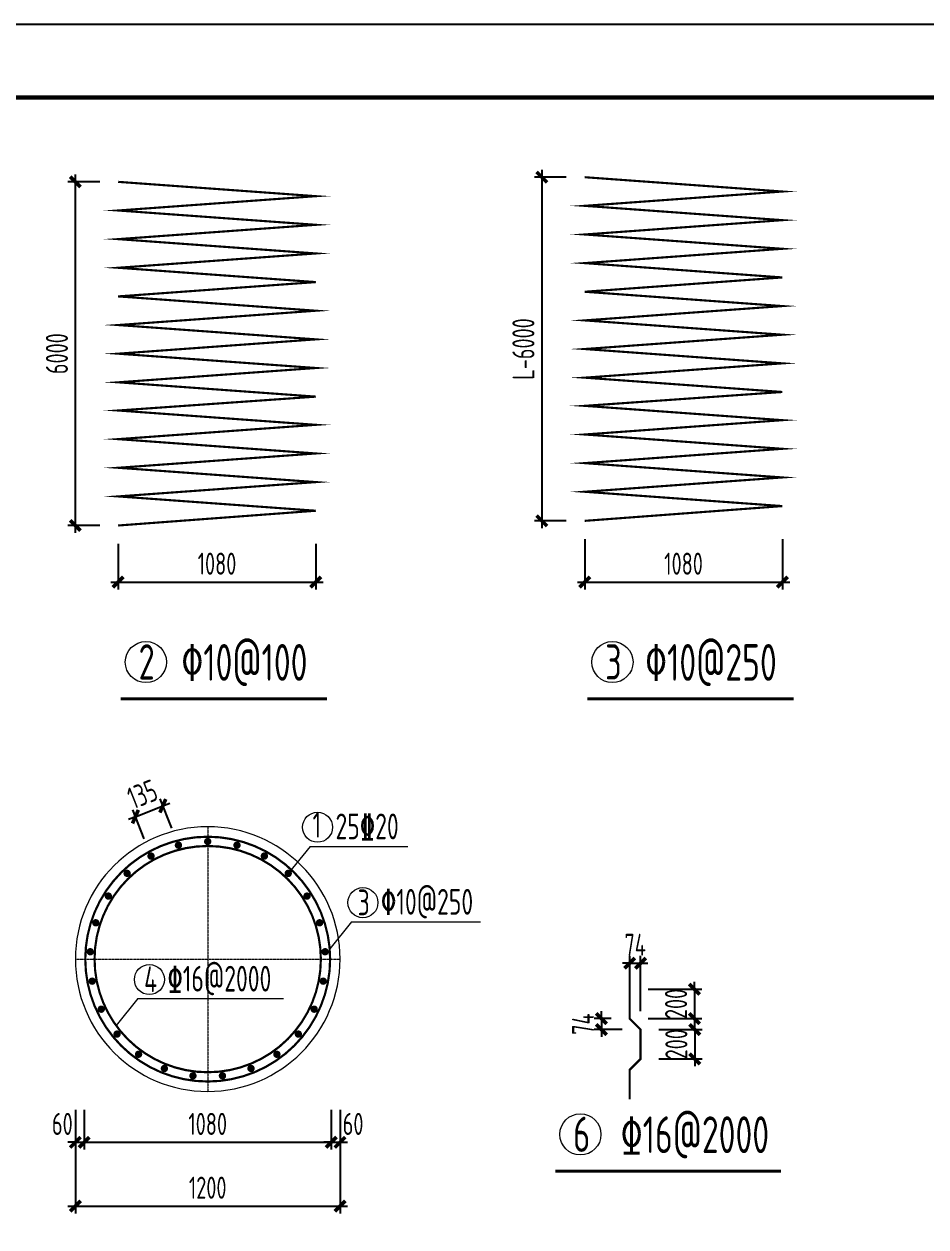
# Model space of a CAD drawing. Extents: x -2876908 to 633791, y -1383861 to 872234.
# Drawn here: x -497251 to -435924, y -564340 to -482523 of the extents above; entities that cross this region are included whole.
import ezdxf
from ezdxf.enums import TextEntityAlignment as Align

# ---------------------------------------------------------------- set-up
doc = ezdxf.new("R2010")
doc.units = 0
doc.header["$LTSCALE"] = 5
doc.header["$MEASUREMENT"] = 0
doc.linetypes.add('CENTER', pattern=[2, 1.25, -0.25, 0.25, -0.25])
doc.layers.get('0').update_dxf_attribs({"linetype": 'CONTINUOUS', "lineweight": 25})
doc.layers.get('DEFPOINTS').update_dxf_attribs({"color": 35, "linetype": 'CONTINUOUS', "lineweight": 13})
for name, color, linetype, lineweight in [('1粗实线', 1, 'CONTINUOUS', 30), ('6文本', 7, 'CONTINUOUS', 15), ('AXIS_DE', 253, 'CENTER', 0), ('COLU_DE', 7, 'CONTINUOUS', 0), ('COLU_DE_REIND', 1, 'CONTINUOUS', 0), ('DIM', 3, 'CONTINUOUS', 0), ('HFZT', 5, 'CONTINUOUS', 15), ('TEXT', 7, 'CONTINUOUS', 0)]:
    doc.layers.add(name, color=color, linetype=linetype, lineweight=lineweight)
doc.layers.add('M_Dim', color=3, linetype='CONTINUOUS')
doc.styles.add('TSSD_Dimension', font='tssdeng.shx', dxfattribs={"width": 0.7, "bigfont": 'hztxt.shx'})
doc.styles.add('TSSD_Label', font='tssdeng.shx', dxfattribs={"width": 0.7, "bigfont": 'hztxt.shx'})
doc.styles.add('TSSD_NORM', font='tssdeng.shx', dxfattribs={"width": 0.7, "bigfont": 'hztxt.shx'})
doc.dimstyles.new('TSSD_100_100', dxfattribs={"dimtxt": 300, "dimasz": 100, "dimexe": 100, "dimexo": 250, "dimgap": 100, "dimtad": 1, "dimdec": 0, "dimzin": 0, "dimdsep": 46, "dimtxsty": 'TSSD_Dimension', "dimblk": 'ARCHTICK', "dimblk1": 'ARCHTICK', "dimblk2": 'ARCHTICK', "dimcen": 0, "dimdle": 100, "dimclrt": 7, "dimadec": 0, "dimazin": 0, "dimtfac": 1, "dimtdec": 0, "dimtix": 1, "dimtmove": 2, "dimatfit": 3, "dimfxl": 1, "dimtolj": 1, "dimtzin": 0, "dimarcsym": 0})

# ---------------------------------------------------------------- blocks, each defined once
blk = doc.blocks.new('施工设计图框')
at = {"color": 7, "linetype": 'Continuous'}
blk.add_lwpolyline([(-395.5, -13.5), (-395.5, 283.5), (24.5, 283.5), (24.5, -13.5), (-395.5, -13.5)], dxfattribs=at)
at = {"layer": '1粗实线', "color": 7, "linetype": 'Continuous', "const_width": 0.6}
blk.add_lwpolyline([(-370.5, -3.5), (-370.5, 273.5), (14.5, 273.5), (14.5, -3.5), (-370.5, -3.5)], dxfattribs=at)
at = {"layer": 'HFZT', "color": 2, "style": 'TSSD_NORM', "width": 0.7}
for tag, height, p in [('比例尺', 2.5, (7.25, 17.5)), ('图号', 2.5, (-20.49, 3.5)), ('日期', 2.5, (7.25, 3.5)), ('图名', 4, (-76.24, 0.75))]:
    blk.add_attdef(tag, text='', height=height, dxfattribs=at).set_placement(p, align=Align.MIDDLE)
blk = doc.blocks.new('_ArchTick')
at = {"color": 0, "linetype": 'ByBlock', "const_width": 0.5}
blk.add_lwpolyline([(-0.71, -0.71), (0.71, 0.71)], dxfattribs=at)
blk = doc.blocks.new('*D596')
at = {"layer": 'DEFPOINTS', "color": 0, "transparency": 16777216}
for p in [(-490852, -493256), (-493768, -516630), (-490852, -516630)]:
    blk.add_point(p, dxfattribs=at)
at = {"layer": 'DIM', "color": 0, "lineweight": -2, "transparency": 16777216}
for p, q in [((-492102, -493256), (-494268, -493256)), ((-493768, -492756), (-493768, -517130)), ((-492102, -516630), (-494268, -516630))]:
    blk.add_line(p, q, dxfattribs=at)
at = {"layer": 'DIM', "color": 0, "lineweight": -2, "transparency": 16777216, "xscale": 500, "yscale": 500, "zscale": 500}
for p, rotation in [((-493768, -493256), 90), ((-493768, -516630), 270)]:
    blk.add_blockref('_ArchTick', p, dxfattribs=dict(at, rotation=rotation))
at = {"layer": 'DIM', "color": 7, "transparency": 16777216, "insert": (-495018, -504943), "char_height": 1500, "attachment_point": 5, "rotation": 90, "style": 'TSSD_Dimension'}
blk.add_mtext('\\A1;6000', dxfattribs=at)
blk = doc.blocks.new('*D597')
at = {"layer": 'DEFPOINTS', "color": 0, "transparency": 16777216}
for p in [(-490852, -516630), (-477412, -516626), (-477412, -520478)]:
    blk.add_point(p, dxfattribs=at)
at = {"layer": 'DIM', "color": 0, "lineweight": -2, "transparency": 16777216}
for p, q in [((-490852, -517880), (-490852, -520978)), ((-477412, -517876), (-477412, -520978)), ((-491352, -520478), (-476912, -520478))]:
    blk.add_line(p, q, dxfattribs=at)
at = {"layer": 'DIM', "color": 0, "lineweight": -2, "transparency": 16777216, "xscale": 500, "yscale": 500, "zscale": 500, "rotation": 180}
blk.add_blockref('_ArchTick', (-490852, -520478), dxfattribs=at)
at = {"layer": 'DIM', "color": 0, "lineweight": -2, "transparency": 16777216, "xscale": 500, "yscale": 500, "zscale": 500}
blk.add_blockref('_ArchTick', (-477412, -520478), dxfattribs=at)
at = {"layer": 'DIM', "color": 7, "transparency": 16777216, "insert": (-484132, -519228), "char_height": 1500, "attachment_point": 5, "style": 'TSSD_Dimension'}
blk.add_mtext('\\A1;1080', dxfattribs=at)
blk = doc.blocks.new('*D598')
at = {"layer": 'DEFPOINTS', "color": 0, "transparency": 16777216}
for p in [(-459127, -492940), (-462044, -516314), (-459127, -516314)]:
    blk.add_point(p, dxfattribs=at)
at = {"layer": 'DIM', "color": 0, "lineweight": -2, "transparency": 16777216}
for p, q in [((-462044, -492440), (-462044, -516814)), ((-460377, -492940), (-462544, -492940)), ((-460377, -516314), (-462544, -516314))]:
    blk.add_line(p, q, dxfattribs=at)
at = {"layer": 'DIM', "color": 0, "lineweight": -2, "transparency": 16777216, "xscale": 500, "yscale": 500, "zscale": 500}
for p, rotation in [((-462044, -492940), 90), ((-462044, -516314), 270)]:
    blk.add_blockref('_ArchTick', p, dxfattribs=dict(at, rotation=rotation))
at = {"layer": 'DIM', "color": 7, "transparency": 16777216, "insert": (-463294, -504627), "char_height": 1500, "attachment_point": 5, "rotation": 90, "style": 'TSSD_Dimension'}
blk.add_mtext('\\A1;L-6000', dxfattribs=at)
blk = doc.blocks.new('*D599')
at = {"layer": 'DEFPOINTS', "color": 0, "transparency": 16777216}
for p in [(-459127, -516314), (-445687, -516309), (-445687, -520478)]:
    blk.add_point(p, dxfattribs=at)
at = {"layer": 'DIM', "color": 0, "lineweight": -2, "transparency": 16777216}
for p, q in [((-459127, -517564), (-459127, -520978)), ((-445687, -517559), (-445687, -520978)), ((-459627, -520478), (-445187, -520478))]:
    blk.add_line(p, q, dxfattribs=at)
at = {"layer": 'DIM', "color": 0, "lineweight": -2, "transparency": 16777216, "xscale": 500, "yscale": 500, "zscale": 500, "rotation": 180}
blk.add_blockref('_ArchTick', (-459127, -520478), dxfattribs=at)
at = {"layer": 'DIM', "color": 0, "lineweight": -2, "transparency": 16777216, "xscale": 500, "yscale": 500, "zscale": 500}
blk.add_blockref('_ArchTick', (-445687, -520478), dxfattribs=at)
at = {"layer": 'DIM', "color": 7, "transparency": 16777216, "insert": (-452407, -519228), "char_height": 1500, "attachment_point": 5, "style": 'TSSD_Dimension'}
blk.add_mtext('\\A1;1080', dxfattribs=at)
blk = doc.blocks.new('*D613')
at = {"layer": 'DEFPOINTS', "color": 0, "transparency": 16777216}
for p in [(-493764, -555124), (-493164, -555124), (-493164, -558583)]:
    blk.add_point(p, dxfattribs=at)
at = {"layer": 'DIM', "color": 0, "lineweight": -2, "transparency": 16777216}
for p, q in [((-493764, -556374), (-493764, -559083)), ((-493164, -556374), (-493164, -559083)), ((-493764, -558583), (-494264, -558583)), ((-493764, -558583), (-493164, -558583)), ((-493164, -558583), (-492664, -558583))]:
    blk.add_line(p, q, dxfattribs=at)
at = {"layer": 'DIM', "color": 0, "lineweight": -2, "transparency": 16777216, "xscale": 500, "yscale": 500, "zscale": 500}
blk.add_blockref('_ArchTick', (-493764, -558583), dxfattribs=at)
at = {"layer": 'DIM', "color": 0, "lineweight": -2, "transparency": 16777216, "xscale": 500, "yscale": 500, "zscale": 500, "rotation": 180}
blk.add_blockref('_ArchTick', (-493164, -558583), dxfattribs=at)
at = {"layer": 'DIM', "color": 7, "transparency": 16777216, "insert": (-494650, -557333), "char_height": 1500, "attachment_point": 5, "style": 'TSSD_Dimension'}
blk.add_mtext('\\A1;60', dxfattribs=at)
blk = doc.blocks.new('*D614')
at = {"layer": 'DEFPOINTS', "color": 0, "transparency": 16777216}
for p in [(-493164, -555124), (-476364, -555124), (-476364, -558583)]:
    blk.add_point(p, dxfattribs=at)
at = {"layer": 'DIM', "color": 0, "lineweight": -2, "transparency": 16777216}
for p, q in [((-493164, -556374), (-493164, -559083)), ((-476364, -556374), (-476364, -559083)), ((-493664, -558583), (-475864, -558583))]:
    blk.add_line(p, q, dxfattribs=at)
at = {"layer": 'DIM', "color": 0, "lineweight": -2, "transparency": 16777216, "xscale": 500, "yscale": 500, "zscale": 500, "rotation": 180}
blk.add_blockref('_ArchTick', (-493164, -558583), dxfattribs=at)
at = {"layer": 'DIM', "color": 0, "lineweight": -2, "transparency": 16777216, "xscale": 500, "yscale": 500, "zscale": 500}
blk.add_blockref('_ArchTick', (-476364, -558583), dxfattribs=at)
at = {"layer": 'DIM', "color": 7, "transparency": 16777216, "insert": (-484764, -557333), "char_height": 1500, "attachment_point": 5, "style": 'TSSD_Dimension'}
blk.add_mtext('\\A1;1080', dxfattribs=at)
blk = doc.blocks.new('*D615')
at = {"layer": 'DEFPOINTS', "color": 0, "transparency": 16777216}
for p in [(-476364, -555124), (-475764, -555124), (-475764, -558583)]:
    blk.add_point(p, dxfattribs=at)
at = {"layer": 'DIM', "color": 0, "lineweight": -2, "transparency": 16777216}
for p, q in [((-476364, -556374), (-476364, -559083)), ((-475764, -556374), (-475764, -559083)), ((-476364, -558583), (-476864, -558583)), ((-476364, -558583), (-475764, -558583)), ((-475764, -558583), (-475264, -558583))]:
    blk.add_line(p, q, dxfattribs=at)
at = {"layer": 'DIM', "color": 0, "lineweight": -2, "transparency": 16777216, "xscale": 500, "yscale": 500, "zscale": 500}
blk.add_blockref('_ArchTick', (-476364, -558583), dxfattribs=at)
at = {"layer": 'DIM', "color": 0, "lineweight": -2, "transparency": 16777216, "xscale": 500, "yscale": 500, "zscale": 500, "rotation": 180}
blk.add_blockref('_ArchTick', (-475764, -558583), dxfattribs=at)
at = {"layer": 'DIM', "color": 7, "transparency": 16777216, "insert": (-474877, -557333), "char_height": 1500, "attachment_point": 5, "style": 'TSSD_Dimension'}
blk.add_mtext('\\A1;60', dxfattribs=at)
blk = doc.blocks.new('*D616')
at = {"layer": 'DEFPOINTS', "color": 0, "transparency": 16777216}
for p in [(-493764, -555124), (-475764, -555124), (-475764, -562920)]:
    blk.add_point(p, dxfattribs=at)
at = {"layer": 'DIM', "color": 0, "lineweight": -2, "transparency": 16777216}
for p, q in [((-493764, -556374), (-493764, -563420)), ((-475764, -556374), (-475764, -563420)), ((-494264, -562920), (-475264, -562920))]:
    blk.add_line(p, q, dxfattribs=at)
at = {"layer": 'DIM', "color": 0, "lineweight": -2, "transparency": 16777216, "xscale": 500, "yscale": 500, "zscale": 500, "rotation": 180}
blk.add_blockref('_ArchTick', (-493764, -562920), dxfattribs=at)
at = {"layer": 'DIM', "color": 0, "lineweight": -2, "transparency": 16777216, "xscale": 500, "yscale": 500, "zscale": 500}
blk.add_blockref('_ArchTick', (-475764, -562920), dxfattribs=at)
at = {"layer": 'DIM', "color": 7, "transparency": 16777216, "insert": (-484764, -561670), "char_height": 1500, "attachment_point": 5, "style": 'TSSD_Dimension'}
blk.add_mtext('\\A1;1200', dxfattribs=at)
blk = doc.blocks.new('*D617')
at = {"layer": 'DEFPOINTS', "color": 0, "transparency": 16777216}
for p in [(-487814, -535697), (-488618, -539113), (-486753, -538375)]:
    blk.add_point(p, dxfattribs=at)
at = {"layer": 'DIM', "color": 0, "lineweight": -2, "transparency": 16777216}
for p, q in [((-489678, -536435), (-487814, -535697)), ((-487213, -537213), (-487998, -535232)), ((-487814, -535697), (-487349, -535513)), ((-489678, -536435), (-490143, -536619)), ((-489078, -537951), (-489862, -535970))]:
    blk.add_line(p, q, dxfattribs=at)
at = {"layer": 'DIM', "color": 0, "lineweight": -2, "transparency": 16777216, "xscale": 500, "yscale": 500, "zscale": 500}
for p, rotation in [((-487814, -535697), 201.5999999996546), ((-489678, -536435), 21.59999999965462)]:
    blk.add_blockref('_ArchTick', p, dxfattribs=dict(at, rotation=rotation))
at = {"layer": 'DIM', "color": 7, "transparency": 16777216, "insert": (-489206, -534904), "char_height": 1500, "attachment_point": 5, "rotation": 21.6, "style": 'TSSD_Dimension'}
blk.add_mtext('\\A1;135', dxfattribs=at)
blk = doc.blocks.new('*D623')
at = {"layer": 'DEFPOINTS', "color": 0, "transparency": 16777216}
for p in [(-456068, -548173), (-456068, -550173), (-451666, -550173)]:
    blk.add_point(p, dxfattribs=at)
at = {"layer": 'DIM', "color": 0, "lineweight": -2, "transparency": 16777216}
for p, q in [((-451666, -548173), (-451666, -547673)), ((-454818, -548173), (-451166, -548173)), ((-451666, -548173), (-451666, -550173)), ((-454818, -550173), (-451166, -550173)), ((-451666, -550173), (-451666, -550673))]:
    blk.add_line(p, q, dxfattribs=at)
at = {"layer": 'DIM', "color": 0, "lineweight": -2, "transparency": 16777216, "xscale": 500, "yscale": 500, "zscale": 500}
for p, rotation in [((-451666, -548173), 270), ((-451666, -550173), 90)]:
    blk.add_blockref('_ArchTick', p, dxfattribs=dict(at, rotation=rotation))
at = {"layer": 'DIM', "color": 7, "transparency": 16777216, "insert": (-452916, -549173), "char_height": 1500, "attachment_point": 5, "rotation": 90, "style": 'TSSD_Dimension'}
blk.add_mtext('\\A1;200', dxfattribs=at)
blk = doc.blocks.new('*D624')
at = {"layer": 'DEFPOINTS', "color": 0, "transparency": 16777216}
for p in [(-456068, -550173), (-457990, -550913), (-455328, -550913)]:
    blk.add_point(p, dxfattribs=at)
at = {"layer": 'DIM', "color": 0, "lineweight": -2, "transparency": 16777216}
for p, q in [((-457990, -550173), (-457990, -549673)), ((-457318, -550173), (-458490, -550173)), ((-457990, -550173), (-457990, -550913)), ((-456578, -550913), (-458490, -550913)), ((-457990, -550913), (-457990, -551413))]:
    blk.add_line(p, q, dxfattribs=at)
at = {"layer": 'DIM', "color": 0, "lineweight": -2, "transparency": 16777216, "xscale": 500, "yscale": 500, "zscale": 500}
for p, rotation in [((-457990, -550173), 270), ((-457990, -550913), 90)]:
    blk.add_blockref('_ArchTick', p, dxfattribs=dict(at, rotation=rotation))
at = {"layer": 'DIM', "color": 7, "transparency": 16777216, "insert": (-459240, -550543), "char_height": 1500, "attachment_point": 5, "rotation": 90, "style": 'TSSD_Dimension'}
blk.add_mtext('\\A1;74', dxfattribs=at)
blk = doc.blocks.new('*D625')
at = {"layer": 'DEFPOINTS', "color": 0, "transparency": 16777216}
for p in [(-455328, -546399), (-456068, -550173), (-455328, -550913)]:
    blk.add_point(p, dxfattribs=at)
at = {"layer": 'DIM', "color": 0, "lineweight": -2, "transparency": 16777216}
for p, q in [((-456068, -546399), (-456568, -546399)), ((-456068, -548923), (-456068, -545899)), ((-456068, -546399), (-455328, -546399)), ((-455328, -549663), (-455328, -545899)), ((-455328, -546399), (-454828, -546399))]:
    blk.add_line(p, q, dxfattribs=at)
at = {"layer": 'DIM', "color": 0, "lineweight": -2, "transparency": 16777216, "xscale": 500, "yscale": 500, "zscale": 500}
blk.add_blockref('_ArchTick', (-456068, -546399), dxfattribs=at)
at = {"layer": 'DIM', "color": 0, "lineweight": -2, "transparency": 16777216, "xscale": 500, "yscale": 500, "zscale": 500, "rotation": 180}
blk.add_blockref('_ArchTick', (-455328, -546399), dxfattribs=at)
at = {"layer": 'DIM', "color": 7, "transparency": 16777216, "insert": (-455698, -545149), "char_height": 1500, "attachment_point": 5, "style": 'TSSD_Dimension'}
blk.add_mtext('\\A1;74', dxfattribs=at)
blk = doc.blocks.new('*D626')
at = {"layer": 'DEFPOINTS', "color": 0, "transparency": 16777216}
for p in [(-455328, -550913), (-455328, -552913), (-451643, -552913)]:
    blk.add_point(p, dxfattribs=at)
at = {"layer": 'DIM', "color": 0, "lineweight": -2, "transparency": 16777216}
for p, q in [((-451643, -550913), (-451643, -550413)), ((-454078, -550913), (-451143, -550913)), ((-451643, -550913), (-451643, -552913)), ((-454078, -552913), (-451143, -552913)), ((-451643, -552913), (-451643, -553413))]:
    blk.add_line(p, q, dxfattribs=at)
at = {"layer": 'DIM', "color": 0, "lineweight": -2, "transparency": 16777216, "xscale": 500, "yscale": 500, "zscale": 500}
for p, rotation in [((-451643, -550913), 270), ((-451643, -552913), 90)]:
    blk.add_blockref('_ArchTick', p, dxfattribs=dict(at, rotation=rotation))
at = {"layer": 'DIM', "color": 7, "transparency": 16777216, "insert": (-452893, -551913), "char_height": 1500, "attachment_point": 5, "rotation": 90, "style": 'TSSD_Dimension'}
blk.add_mtext('\\A1;200', dxfattribs=at)

msp = doc.modelspace()

# ---------------------------------------------------------------- linework, layer by layer
at = {"color": 1, "linetype": 'ByBlock', "ltscale": 0.1, "const_width": 146.087, "elevation": -2480000}
for points in [[(-490851.948, -493256.422), (-477411.948, -494230.335), (-490851.948, -495204.248), (-477411.948, -496178.161), (-490851.948, -497152.074), (-477411.948, -498125.987), (-490851.948, -499099.9), (-477411.948, -500073.813)], [(-459127.275, -492940.111), (-445687.275, -493914.024), (-459127.275, -494887.937), (-445687.275, -495861.85), (-459127.275, -496835.763), (-445687.275, -497809.676), (-459127.275, -498783.589), (-445687.275, -499757.502)], [(-445687.275, -499757.502), (-459127.275, -500731.415)], [(-477411.948, -500073.813), (-490851.948, -501047.726)], [(-459127.275, -500731.415), (-445687.275, -501705.328), (-459127.275, -502679.241), (-445687.275, -503653.154), (-459127.275, -504627.067), (-445687.275, -505600.98), (-459127.275, -506574.894), (-452884.158, -507027.293)], [(-490851.948, -501047.726), (-477411.948, -502021.64), (-490851.948, -502995.553), (-477411.948, -503969.466), (-490851.948, -504943.379), (-477411.948, -505917.292), (-490851.948, -506891.205), (-484608.831, -507343.604)], [(-452884.158, -507027.293), (-445687.275, -507548.807)], [(-477411.948, -507865.118), (-490851.948, -508808.307), (-477411.948, -509782.22), (-490851.948, -510756.133), (-477411.948, -511730.046), (-490851.948, -512703.959), (-477411.948, -513677.872), (-490851.948, -514651.785), (-477411.948, -515625.698)], [(-484608.831, -507343.604), (-477411.948, -507865.118)], [(-445687.275, -507548.807), (-459127.275, -508491.996), (-445687.275, -509465.909), (-459127.275, -510439.822), (-445687.275, -511413.735), (-459127.275, -512387.648), (-445687.275, -513361.561), (-459127.275, -514335.474), (-445687.275, -515309.387)], [(-445687.275, -515309.387), (-459127.275, -516314.024)], [(-477411.948, -515625.698), (-490851.948, -516630.335)]]:
    msp.add_lwpolyline(points, dxfattribs=at)
at = {"color": 4, "linetype": 'ByBlock', "ltscale": 0.1, "const_width": 250}
for points in [[(-486874.155, -538406.374, 1), (-486632.009, -538344.201, 1)], [(-484888.563, -538123.953, 1), (-484638.563, -538123.953, 1)], [(-482895.117, -538344.201, 1), (-482652.971, -538406.374, 1)], [(-488727.131, -539173.718, 1), (-488508.054, -539053.28, 1)], [(-481019.072, -539053.28, 1), (-480799.995, -539173.718, 1)], [(-490331.061, -540377.772, 1), (-490148.819, -540206.635, 1)], [(-479378.307, -540206.635, 1), (-479196.065, -540377.772, 1)], [(-491585.165, -541942.879, 1), (-491451.208, -541731.797, 1)], [(-478075.918, -541731.797, 1), (-477941.961, -541942.879, 1)], [(-492410.642, -543770.699, 1), (-492333.388, -543532.935, 1)], [(-477193.738, -543532.935, 1), (-477116.484, -543770.699, 1)], [(-492755.626, -545746.382, 1), (-492739.928, -545496.875, 1)], [(-476787.198, -545496.875, 1), (-476771.5, -545746.382, 1)], [(-492598.438, -547745.789, 1), (-492645.284, -547500.217, 1)], [(-476881.842, -547500.217, 1), (-476928.688, -547745.789, 1)], [(-491948.957, -549643.29, 1), (-492055.402, -549417.084, 1)], [(-477471.724, -549417.084, 1), (-477578.169, -549643.29, 1)], [(-490847.991, -551319.659, 1), (-491007.347, -551127.03, 1)], [(-478519.779, -551127.03, 1), (-478679.135, -551319.659, 1)], [(-489364.718, -552669.562, 1), (-489566.972, -552522.615, 1)], [(-479960.154, -552522.615, 1), (-480162.408, -552669.562, 1)], [(-487592.337, -553608.18, 1), (-487824.782, -553516.149, 1)], [(-485642.215, -554076.537, 1), (-485890.243, -554045.204, 1)], [(-483636.883, -554045.204, 1), (-483884.912, -554076.537, 1)], [(-481702.345, -553516.149, 1), (-481934.789, -553608.18, 1)]]:
    msp.add_lwpolyline(points, format="xyb", close=True, dxfattribs=at)
at = {"color": 3, "ltscale": 0.1, "const_width": 150}
msp.add_lwpolyline([(-456067.855, -548172.562), (-456067.855, -550172.562), (-455327.855, -550912.562), (-455327.855, -552912.562), (-456067.855, -553652.562), (-456067.855, -555652.562)], dxfattribs=at)
at = {"layer": 'AXIS_DE', "lineweight": 0, "ltscale": 10}
for p, q in [((-484763.563, -537123.953), (-484763.563, -555123.953)), ((-493763.563, -546123.953), (-475763.563, -546123.953))]:
    msp.add_line(p, q, dxfattribs=at)
at = {"layer": 'COLU_DE', "lineweight": 0, "ltscale": 0.4}
msp.add_lwpolyline([(-493763.563, -546123.953, 1), (-475763.563, -546123.953, 1)], format="xyb", close=True, dxfattribs=at)
at = {"layer": 'COLU_DE_REIND', "lineweight": 0, "ltscale": 0.4, "const_width": 150}
for points in [[(-493088.563, -546123.953, 1), (-476438.563, -546123.953, 1)], [(-492457.935, -546123.953, 1), (-477069.191, -546123.953, 1)]]:
    msp.add_lwpolyline(points, format="xyb", close=True, dxfattribs=at)
at = {"layer": 'M_Dim'}
for points in [[(-490678.944, -528418.807, 200, 200, 0), (-476654.166, -528418.807, 200, 200, 0)], [(-458954.271, -528418.807, 200, 200, 0), (-444929.493, -528418.807, 200, 200, 0)], [(-461131.036, -560542.884, 200, 200, 0), (-445790.1, -560542.884, 200, 200, 0)]]:
    msp.add_lwpolyline(points, format="xyseb", dxfattribs=at)
at = {"layer": 'TEXT', "ltscale": 10}
for p, q in [((-477802.398, -538457.541), (-479287.186, -540292.204)), ((-477802.398, -538457.541), (-471145.304, -538457.541)), ((-474983.773, -543583.199), (-476468.561, -545417.862)), ((-474983.773, -543583.199), (-466211.198, -543583.199)), ((-489503.899, -548811.59), (-490988.688, -550646.252)), ((-489503.899, -548811.59), (-479613.265, -548811.59))]:
    msp.add_line(p, q, dxfattribs=at)
at = {"layer": 'TEXT', "ltscale": 0.1}
for centre, radius in [((-488967.058, -525920.311), 1399.456), ((-457242.386, -525920.311), 1399.456), ((-477294.501, -537154.974), 1020.437), ((-474208.675, -542283.757), 1020.437), ((-488728.801, -547512.147), 1020.437), ((-459419.15, -558044.388), 1399.456)]:
    msp.add_circle(centre, radius, dxfattribs=at)

# ---------------------------------------------------------------- block references
at = {"xscale": 500, "yscale": 500, "zscale": 500}
msp.add_blockref('施工设计图框', (-381851.363, -624273.382), dxfattribs=at)

# ---------------------------------------------------------------- texts
at = {"layer": '6文本', "style": 'TSSD_NORM', "width": 0.7}
for s, p in [('%%13010@100', (-482270.388, -525927.257)), ('%%13010@250', (-450545.716, -525927.257)), ('%%13116@2000', (-451635.919, -558051.334))]:
    msp.add_text(s, height=2500, dxfattribs=at).set_placement(p, align=Align.MIDDLE)
at = {"layer": 'TEXT', "ltscale": 0.1, "style": 'TSSD_Label', "width": 0.7}
for s, height, p in [('2', 2400, (-489461.216, -527109.638)), ('3', 2400, (-457736.543, -527109.638)), ('1', 1750, (-477630.252, -537862.599)), ('25%%13220', 1750, (-476071.663, -537971.526)), ('3', 1750, (-474565.564, -543143.606)), ('%%13010@250', 1750, (-472985.836, -543100.309)), ('%%13116@2000', 1750, (-487505.963, -548328.7)), ('4', 1750, (-489085.691, -548371.996)), ('6', 2400, (-459913.308, -559233.715))]:
    msp.add_text(s, height=height, dxfattribs=at).set_placement(p)

# ---------------------------------------------------------------- dimensions: what is measured, and where the dimension line sits
at = {"layer": 'DIM'}
for base, p1, p2, text, picture, middle in [((-462043.731, -516314.024, -2480000), (-459127.275, -492940.111, -2480000), (-459127.275, -516314.024, -2480000), 'L-6000', '*D598', (-463293.731, -504627.067, -2480000)), ((-493768.404, -516630.335, -2480000), (-490851.948, -493256.422, -2480000), (-490851.948, -516630.335, -2480000), '6000', '*D596', (-495018.404, -504943.379, -2480000))]:
    dim = msp.add_linear_dim(base=base, p1=p1, p2=p2, angle=90, text=text, dimstyle='TSSD_100_100', override={"dimtxt": 1500, "dimasz": 500, "dimexe": 500, "dimexo": 1250, "dimgap": 500, "dimlfac": 0.5, "dimdle": 500}, dxfattribs=at)
    dim.commit()
    dim.dimension.update_dxf_attribs({"geometry": picture, "text_midpoint": middle})
for base, p1, p2, text, override, picture, middle in [((-477411.948, -520477.506, -2480000), (-490851.948, -516630.335, -2480000), (-477411.948, -516625.698, -2480000), '1080', {"dimtxt": 1500, "dimasz": 500, "dimexe": 500, "dimexo": 1250, "dimgap": 500, "dimlfac": 0.5, "dimdle": 500}, '*D597', (-484131.948, -519227.506, -2480000)), ((-445687.275, -520477.506, -2480000), (-459127.275, -516314.024, -2480000), (-445687.275, -516309.387, -2480000), '1080', {"dimtxt": 1500, "dimasz": 500, "dimexe": 500, "dimexo": 1250, "dimgap": 500, "dimlfac": 0.5, "dimdle": 500}, '*D599', (-452407.275, -519227.506, -2480000)), ((-475763.563, -562920.279), (-493763.563, -555123.953), (-475763.563, -555123.953), '1200', {"dimtxt": 1500, "dimasz": 500, "dimexe": 500, "dimexo": 1250, "dimgap": 500, "dimlfac": 0.1, "dimdle": 500}, '*D616', (-484763.563, -561670.279)), ((-476363.563, -558582.758), (-493163.563, -555123.953), (-476363.563, -555123.953), '1080', {"dimtxt": 1500, "dimasz": 500, "dimexe": 500, "dimexo": 1250, "dimgap": 500, "dimlfac": 0.1, "dimdle": 500}, '*D614', (-484763.563, -557332.758))]:
    dim = msp.add_linear_dim(base=base, p1=p1, p2=p2, text=text, dimstyle='TSSD_100_100', override=override, dxfattribs=at)
    dim.commit()
    dim.dimension.update_dxf_attribs({"geometry": picture, "text_midpoint": middle})
dim = msp.add_aligned_dim(p1=(-488617.593, -539113.499), p2=(-486753.082, -538375.287), distance=2880.724, text='135', dimstyle='TSSD_100_100', override={"dimtxt": 1500, "dimasz": 500, "dimexe": 500, "dimexo": 1250, "dimgap": 500, "dimlfac": 0.5, "dimdle": 500}, dxfattribs=at)
dim.commit()
dim.dimension.update_dxf_attribs({"geometry": '*D617', "text_midpoint": (-489205.958, -534903.744)})
dim = msp.add_linear_dim(base=(-455327.855, -546399.141), p1=(-456067.855, -550172.562), p2=(-455327.855, -550912.562), dimstyle='TSSD_100_100', override={"dimtxt": 1500, "dimasz": 500, "dimexe": 500, "dimexo": 1250, "dimgap": 500, "dimlfac": 0.1, "dimdle": 500}, dxfattribs=at)
dim.commit()
dim.dimension.update_dxf_attribs({"geometry": '*D625', "text_midpoint": (-455697.855, -545149.141)})
for base, p1, p2, picture, middle in [((-451665.589, -550172.562), (-456067.855, -548172.562), (-456067.855, -550172.562), '*D623', (-452915.589, -549172.562)), ((-457989.671, -550912.562), (-456067.855, -550172.562), (-455327.855, -550912.562), '*D624', (-459239.671, -550542.562)), ((-451642.626, -552912.562), (-455327.855, -550912.562), (-455327.855, -552912.562), '*D626', (-452892.626, -551912.562))]:
    dim = msp.add_linear_dim(base=base, p1=p1, p2=p2, angle=90, dimstyle='TSSD_100_100', override={"dimtxt": 1500, "dimasz": 500, "dimexe": 500, "dimexo": 1250, "dimgap": 500, "dimlfac": 0.1, "dimdle": 500}, dxfattribs=at)
    dim.commit()
    dim.dimension.update_dxf_attribs({"geometry": picture, "text_midpoint": middle})
for base, p1, p2, picture, middle in [((-493163.563, -558582.758), (-493763.563, -555123.953), (-493163.563, -555123.953), '*D613', (-494650.102, -557332.758)), ((-475763.563, -558582.758), (-476363.563, -555123.953), (-475763.563, -555123.953), '*D615', (-474877.025, -557332.758))]:
    dim = msp.add_linear_dim(base=base, p1=p1, p2=p2, dimstyle='TSSD_100_100', override={"dimtxt": 1500, "dimasz": 500, "dimexe": 500, "dimexo": 1250, "dimgap": 500, "dimlfac": 0.1, "dimdle": 500}, dxfattribs=at)
    dim.commit()
    dim.dimension.update_dxf_attribs({"geometry": picture, "text_midpoint": middle, "dimtype": 160})

doc.saveas('drawing.dxf')
